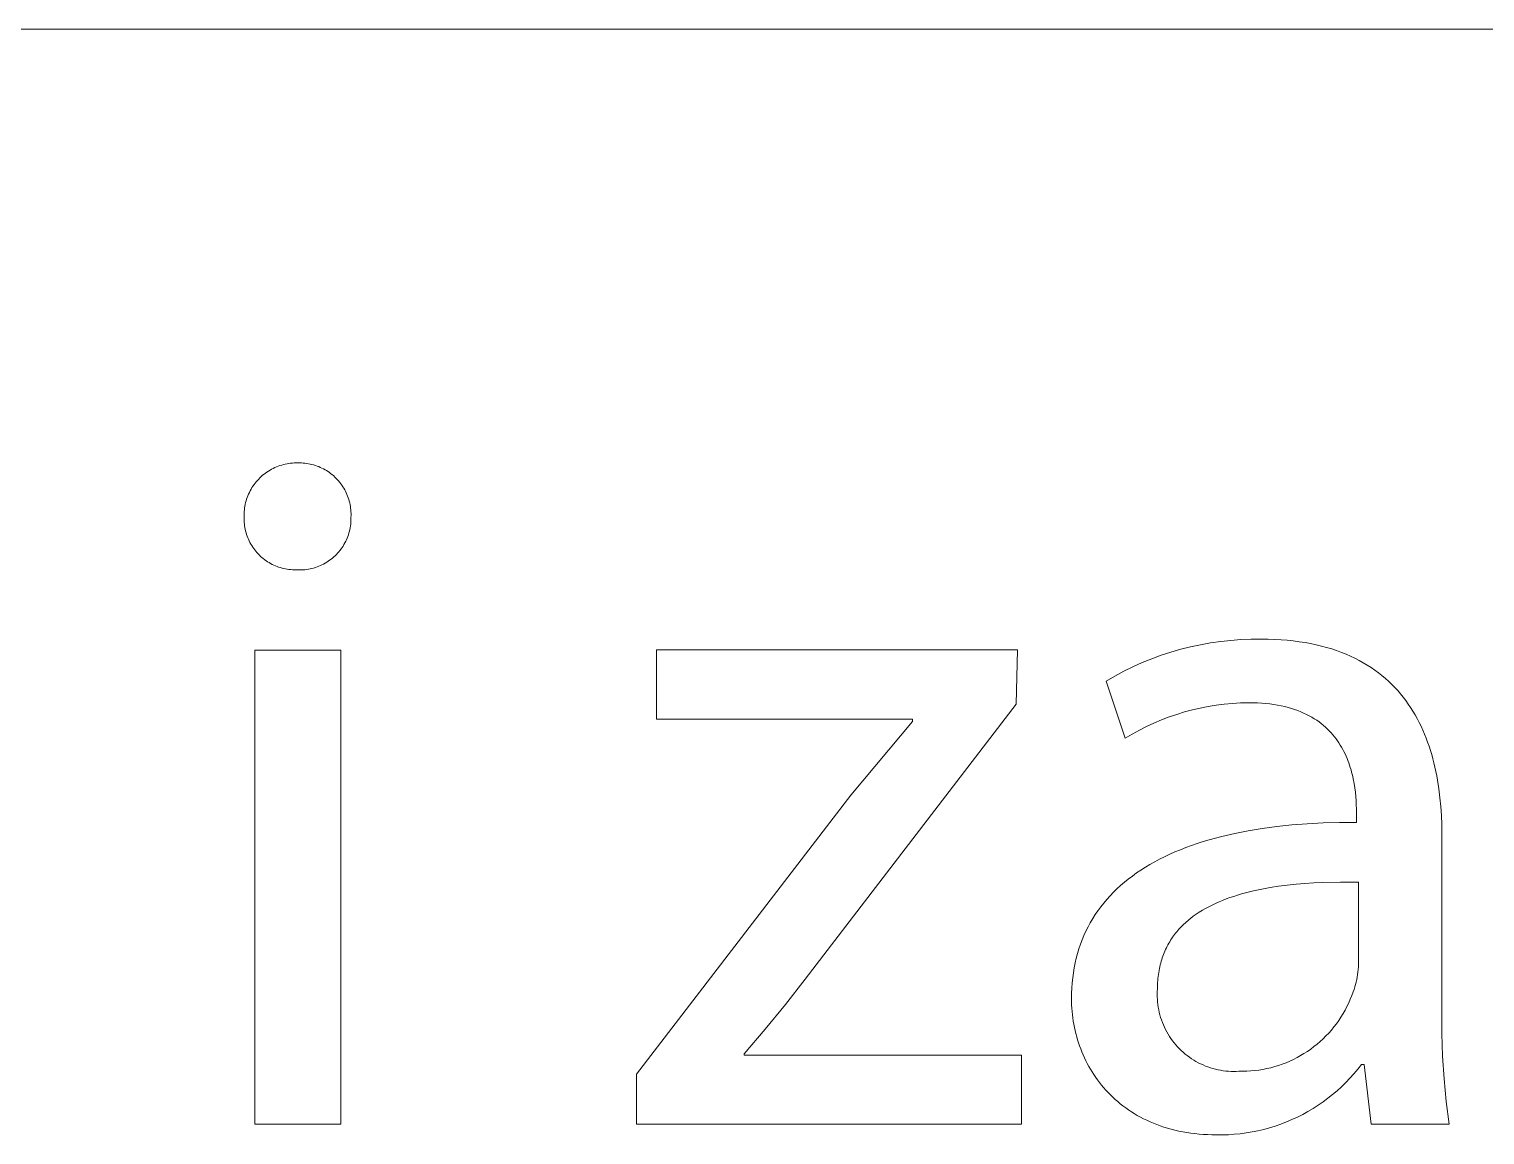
# Model space of a CAD drawing. Header units: millimetres. Extents: x -1519 to 3497, y -297 to 3208.
# Drawn here: x 2065.1 to 2139.7, y -213.3 to -156.6 of the extents above; entities that cross this region are included whole.
import ezdxf

# ---------------------------------------------------------------- set-up
doc = ezdxf.new("R2010")
doc.units = ezdxf.units.MM
doc.header["$MEASUREMENT"] = 0
doc.layers.add('Domyślny', color=7, linetype='Continuous', true_color=0x000000)

msp = doc.modelspace()

# ---------------------------------------------------------------- linework, layer by layer
at = {"layer": 'Domyślny', "color": 18, "lineweight": 15, "true_color": 0x000000}
for p, q in [((1601.477, -156.6), (3492.387, -156.6)), ((2077.358, -179.25), (2077.438, -179.201)), ((2077.438, -179.201), (2077.519, -179.156)), ((2077.519, -179.156), (2077.602, -179.113)), ((2077.602, -179.113), (2077.687, -179.073)), ((2077.687, -179.073), (2077.772, -179.036)), ((2077.772, -179.036), (2077.859, -179.003)), ((2077.859, -179.003), (2077.947, -178.972)), ((2077.947, -178.972), (2078.036, -178.944)), ((2078.036, -178.944), (2078.126, -178.92)), ((2078.126, -178.92), (2078.217, -178.898)), ((2078.217, -178.898), (2078.308, -178.88)), ((2078.308, -178.88), (2078.4, -178.865)), ((2078.4, -178.865), (2078.492, -178.853)), ((2078.492, -178.853), (2078.585, -178.844)), ((2078.585, -178.844), (2078.678, -178.839)), ((2078.678, -178.839), (2078.771, -178.836)), ((2078.771, -178.836), (2078.865, -178.838)), ((2078.865, -178.838), (2078.956, -178.836)), ((2078.956, -178.836), (2079.047, -178.838)), ((2079.047, -178.838), (2079.137, -178.843)), ((2079.137, -178.843), (2079.228, -178.851)), ((2079.228, -178.851), (2079.318, -178.863)), ((2079.318, -178.863), (2079.408, -178.877)), ((2079.408, -178.877), (2079.497, -178.894)), ((2079.497, -178.894), (2079.586, -178.915)), ((2079.586, -178.915), (2079.674, -178.938)), ((2079.674, -178.938), (2079.761, -178.965)), ((2079.761, -178.965), (2079.847, -178.994)), ((2079.847, -178.994), (2079.932, -179.027)), ((2079.932, -179.027), (2080.015, -179.062)), ((2080.015, -179.062), (2080.098, -179.1)), ((2080.098, -179.1), (2080.179, -179.141)), ((2080.179, -179.141), (2080.259, -179.185)), ((2080.259, -179.185), (2080.337, -179.232)), ((2076.562, -180.023), (2076.615, -179.947)), ((2076.615, -179.947), (2076.671, -179.872)), ((2076.671, -179.872), (2076.73, -179.8)), ((2076.73, -179.8), (2076.791, -179.729)), ((2076.791, -179.729), (2076.854, -179.661)), ((2076.854, -179.661), (2076.92, -179.595)), ((2076.92, -179.595), (2076.988, -179.531)), ((2076.988, -179.531), (2077.058, -179.47)), ((2077.058, -179.47), (2077.13, -179.411)), ((2077.13, -179.411), (2077.204, -179.354)), ((2077.204, -179.354), (2077.28, -179.301)), ((2077.28, -179.301), (2077.358, -179.25)), ((2080.337, -179.232), (2080.413, -179.281)), ((2080.413, -179.281), (2080.488, -179.333)), ((2080.488, -179.333), (2080.561, -179.387)), ((2080.561, -179.387), (2080.632, -179.444)), ((2080.632, -179.444), (2080.701, -179.503)), ((2080.701, -179.503), (2080.768, -179.564)), ((2080.768, -179.564), (2080.833, -179.628)), ((2080.833, -179.628), (2080.896, -179.694)), ((2080.896, -179.694), (2080.956, -179.762)), ((2080.956, -179.762), (2081.014, -179.832)), ((2081.014, -179.832), (2081.069, -179.904)), ((2081.069, -179.904), (2081.122, -179.978)), ((2076.21, -180.781), (2076.237, -180.692)), ((2076.237, -180.692), (2076.268, -180.604)), ((2076.268, -180.604), (2076.301, -180.517)), ((2076.301, -180.517), (2076.337, -180.431)), ((2076.337, -180.431), (2076.376, -180.346)), ((2076.376, -180.346), (2076.419, -180.263)), ((2076.419, -180.263), (2076.464, -180.182)), ((2076.464, -180.182), (2076.511, -180.102)), ((2076.511, -180.102), (2076.562, -180.023)), ((2081.122, -179.978), (2081.172, -180.054)), ((2081.172, -180.054), (2081.22, -180.131)), ((2081.22, -180.131), (2081.265, -180.21)), ((2081.265, -180.21), (2081.308, -180.291)), ((2081.308, -180.291), (2081.347, -180.373)), ((2081.347, -180.373), (2081.384, -180.456)), ((2081.384, -180.456), (2081.418, -180.54)), ((2081.418, -180.54), (2081.448, -180.626)), ((2081.448, -180.626), (2081.476, -180.712)), ((2076.107, -181.517), (2076.109, -181.424)), ((2076.109, -181.424), (2076.113, -181.331)), ((2076.113, -181.331), (2076.122, -181.238)), ((2076.122, -181.238), (2076.133, -181.146)), ((2076.133, -181.146), (2076.147, -181.053)), ((2076.147, -181.053), (2076.165, -180.962)), ((2076.165, -180.962), (2076.186, -180.871)), ((2076.186, -180.871), (2076.21, -180.781)), ((2081.476, -180.712), (2081.501, -180.8)), ((2081.501, -180.8), (2081.523, -180.888)), ((2081.523, -180.888), (2081.542, -180.977)), ((2081.542, -180.977), (2081.558, -181.067)), ((2081.558, -181.067), (2081.571, -181.157)), ((2081.571, -181.157), (2081.58, -181.247)), ((2081.58, -181.247), (2081.587, -181.338)), ((2081.587, -181.338), (2081.59, -181.429)), ((2081.59, -181.429), (2081.59, -181.519)), ((2076.109, -181.61), (2076.107, -181.517)), ((2076.107, -181.701), (2076.109, -181.61)), ((2076.109, -181.791), (2076.107, -181.701)), ((2076.114, -181.881), (2076.109, -181.791)), ((2076.122, -181.971), (2076.114, -181.881)), ((2076.133, -182.06), (2076.122, -181.971)), ((2076.147, -182.149), (2076.133, -182.06)), ((2076.164, -182.238), (2076.147, -182.149)), ((2081.546, -182.158), (2081.528, -182.248)), ((2081.561, -182.068), (2081.546, -182.158)), ((2081.573, -181.977), (2081.561, -182.068)), ((2081.581, -181.886), (2081.573, -181.977)), ((2081.586, -181.794), (2081.581, -181.886)), ((2081.588, -181.702), (2081.586, -181.794)), ((2081.59, -181.519), (2081.587, -181.61)), ((2081.587, -181.61), (2081.588, -181.702)), ((2076.184, -182.325), (2076.164, -182.238)), ((2076.207, -182.413), (2076.184, -182.325)), ((2076.234, -182.499), (2076.207, -182.413)), ((2076.263, -182.584), (2076.234, -182.499)), ((2076.295, -182.669), (2076.263, -182.584)), ((2076.33, -182.752), (2076.295, -182.669)), ((2076.368, -182.834), (2076.33, -182.752)), ((2076.408, -182.914), (2076.368, -182.834)), ((2076.451, -182.993), (2076.408, -182.914)), ((2081.274, -182.935), (2081.229, -183.015)), ((2081.316, -182.853), (2081.274, -182.935)), ((2081.356, -182.77), (2081.316, -182.853)), ((2081.392, -182.686), (2081.356, -182.77)), ((2081.425, -182.601), (2081.392, -182.686)), ((2081.455, -182.514), (2081.425, -182.601)), ((2081.483, -182.426), (2081.455, -182.514)), ((2081.507, -182.338), (2081.483, -182.426)), ((2081.528, -182.248), (2081.507, -182.338)), ((2076.497, -183.071), (2076.451, -182.993)), ((2076.546, -183.147), (2076.497, -183.071)), ((2076.597, -183.221), (2076.546, -183.147)), ((2076.651, -183.293), (2076.597, -183.221)), ((2076.707, -183.364), (2076.651, -183.293)), ((2076.766, -183.432), (2076.707, -183.364)), ((2076.827, -183.499), (2076.766, -183.432)), ((2076.89, -183.563), (2076.827, -183.499)), ((2076.955, -183.625), (2076.89, -183.563)), ((2077.023, -183.685), (2076.955, -183.625)), ((2080.709, -183.652), (2080.64, -183.712)), ((2080.777, -183.59), (2080.709, -183.652)), ((2080.842, -183.525), (2080.777, -183.59)), ((2080.905, -183.458), (2080.842, -183.525)), ((2080.965, -183.389), (2080.905, -183.458)), ((2081.023, -183.318), (2080.965, -183.389)), ((2081.079, -183.245), (2081.023, -183.318)), ((2081.132, -183.17), (2081.079, -183.245)), ((2081.182, -183.094), (2081.132, -183.17)), ((2081.229, -183.015), (2081.182, -183.094)), ((2077.092, -183.743), (2077.023, -183.685)), ((2077.163, -183.798), (2077.092, -183.743)), ((2077.237, -183.85), (2077.163, -183.798)), ((2077.312, -183.9), (2077.237, -183.85)), ((2077.388, -183.948), (2077.312, -183.9)), ((2077.467, -183.993), (2077.388, -183.948)), ((2077.546, -184.035), (2077.467, -183.993)), ((2077.628, -184.074), (2077.546, -184.035)), ((2077.71, -184.11), (2077.628, -184.074)), ((2077.794, -184.144), (2077.71, -184.11)), ((2077.878, -184.175), (2077.794, -184.144)), ((2077.964, -184.203), (2077.878, -184.175)), ((2078.051, -184.227), (2077.964, -184.203)), ((2078.138, -184.249), (2078.051, -184.227)), ((2078.227, -184.268), (2078.138, -184.249)), ((2078.315, -184.284), (2078.227, -184.268)), ((2078.405, -184.296), (2078.315, -184.284)), ((2078.494, -184.306), (2078.405, -184.296)), ((2078.584, -184.313), (2078.494, -184.306)), ((2078.674, -184.316), (2078.584, -184.313)), ((2078.764, -184.316), (2078.674, -184.316)), ((2078.856, -184.321), (2078.764, -184.316)), ((2078.948, -184.323), (2078.856, -184.321)), ((2079.04, -184.322), (2078.948, -184.323)), ((2079.131, -184.317), (2079.04, -184.322)), ((2079.223, -184.309), (2079.131, -184.317)), ((2079.314, -184.298), (2079.223, -184.309)), ((2079.405, -184.284), (2079.314, -184.298)), ((2079.495, -184.267), (2079.405, -184.284)), ((2079.584, -184.246), (2079.495, -184.267)), ((2079.673, -184.223), (2079.584, -184.246)), ((2079.761, -184.196), (2079.673, -184.223)), ((2079.848, -184.166), (2079.761, -184.196)), ((2079.933, -184.134), (2079.848, -184.166)), ((2080.018, -184.098), (2079.933, -184.134)), ((2080.101, -184.06), (2080.018, -184.098)), ((2080.183, -184.018), (2080.101, -184.06)), ((2080.263, -183.974), (2080.183, -184.018)), ((2080.342, -183.927), (2080.263, -183.974)), ((2080.419, -183.877), (2080.342, -183.927)), ((2080.495, -183.825), (2080.419, -183.877)), ((2080.568, -183.77), (2080.495, -183.825)), ((2080.64, -183.712), (2080.568, -183.77)), ((2124.655, -188.262), (2125.166, -188.152)), ((2125.166, -188.152), (2125.68, -188.06)), ((2125.68, -188.06), (2126.197, -187.986)), ((2126.197, -187.986), (2126.717, -187.93)), ((2126.717, -187.93), (2127.238, -187.892)), ((2127.238, -187.892), (2127.76, -187.873)), ((2127.76, -187.873), (2128.283, -187.871)), ((2128.283, -187.871), (2128.627, -187.875)), ((2128.627, -187.875), (2128.962, -187.886)), ((2128.962, -187.886), (2129.29, -187.904)), ((2129.29, -187.904), (2129.609, -187.929)), ((2129.609, -187.929), (2129.921, -187.961)), ((2129.921, -187.961), (2130.225, -188.001)), ((2130.225, -188.001), (2130.521, -188.046)), ((2130.521, -188.046), (2130.81, -188.099)), ((2130.81, -188.099), (2131.091, -188.158)), ((2131.091, -188.158), (2131.365, -188.223)), ((2076.66, -188.426), (2081.07, -188.426)), ((2076.66, -212.73), (2076.66, -188.426)), ((2081.07, -188.426), (2081.07, -212.73)), ((2097.251, -191.978), (2097.251, -188.421)), ((2097.251, -188.421), (2115.775, -188.421)), ((2115.775, -188.421), (2115.708, -191.193)), ((2122.175, -189.074), (2122.659, -188.877)), ((2122.659, -188.877), (2123.149, -188.698)), ((2123.149, -188.698), (2123.646, -188.535)), ((2123.646, -188.535), (2124.148, -188.39)), ((2124.148, -188.39), (2124.655, -188.262)), ((2131.365, -188.223), (2131.632, -188.294)), ((2131.632, -188.294), (2131.891, -188.372)), ((2131.891, -188.372), (2132.143, -188.455)), ((2132.143, -188.455), (2132.388, -188.545)), ((2132.388, -188.545), (2132.627, -188.64)), ((2132.627, -188.64), (2132.858, -188.741)), ((2132.858, -188.741), (2133.082, -188.847)), ((2133.082, -188.847), (2133.3, -188.959)), ((2120.767, -189.764), (2121.228, -189.518)), ((2121.228, -189.518), (2121.698, -189.288)), ((2121.698, -189.288), (2122.175, -189.074)), ((2133.3, -188.959), (2133.511, -189.076)), ((2133.511, -189.076), (2133.716, -189.198)), ((2133.716, -189.198), (2133.914, -189.325)), ((2133.914, -189.325), (2134.106, -189.457)), ((2134.106, -189.457), (2134.291, -189.593)), ((2134.291, -189.593), (2134.47, -189.735)), ((2120.315, -190.026), (2120.767, -189.764)), ((2121.301, -192.949), (2120.315, -190.026)), ((2134.47, -189.735), (2134.643, -189.881)), ((2134.643, -189.881), (2134.81, -190.031)), ((2134.81, -190.031), (2134.972, -190.186)), ((2134.972, -190.186), (2135.127, -190.345)), ((2135.127, -190.345), (2135.276, -190.508)), ((2127.215, -191.138), (2126.799, -191.162)), ((2127.632, -191.128), (2127.215, -191.138)), ((2127.862, -191.131), (2127.632, -191.128)), ((2128.085, -191.139), (2127.862, -191.131)), ((2128.303, -191.152), (2128.085, -191.139)), ((2135.276, -190.508), (2135.42, -190.675)), ((2135.42, -190.675), (2135.558, -190.845)), ((2135.558, -190.845), (2135.691, -191.02)), ((2135.691, -191.02), (2135.818, -191.198)), ((2115.708, -191.193), (2104.884, -205.291)), ((2123.548, -191.859), (2123.158, -192.008)), ((2123.942, -191.724), (2123.548, -191.859)), ((2124.341, -191.602), (2123.942, -191.724)), ((2124.743, -191.493), (2124.341, -191.602)), ((2125.149, -191.399), (2124.743, -191.493)), ((2125.558, -191.318), (2125.149, -191.399)), ((2125.97, -191.252), (2125.558, -191.318)), ((2126.383, -191.2), (2125.97, -191.252)), ((2126.799, -191.162), (2126.383, -191.2)), ((2128.514, -191.169), (2128.303, -191.152)), ((2128.719, -191.192), (2128.514, -191.169)), ((2128.918, -191.219), (2128.719, -191.192)), ((2129.111, -191.251), (2128.918, -191.219)), ((2129.298, -191.288), (2129.111, -191.251)), ((2129.48, -191.329), (2129.298, -191.288)), ((2129.655, -191.374), (2129.48, -191.329)), ((2129.826, -191.423), (2129.655, -191.374)), ((2129.99, -191.476), (2129.826, -191.423)), ((2130.149, -191.533), (2129.99, -191.476)), ((2130.303, -191.594), (2130.149, -191.533)), ((2130.452, -191.658), (2130.303, -191.594)), ((2130.595, -191.726), (2130.452, -191.658)), ((2130.734, -191.797), (2130.595, -191.726)), ((2130.867, -191.872), (2130.734, -191.797)), ((2130.996, -191.949), (2130.867, -191.872)), ((2135.818, -191.198), (2135.94, -191.379)), ((2135.94, -191.379), (2136.057, -191.564)), ((2136.057, -191.564), (2136.169, -191.752)), ((2136.169, -191.752), (2136.275, -191.943)), ((2110.397, -191.978), (2097.251, -191.978)), ((2107.223, -195.87), (2110.397, -192.095)), ((2110.397, -192.095), (2110.397, -191.978)), ((2122.024, -192.535), (2121.659, -192.736)), ((2122.396, -192.346), (2122.024, -192.535)), ((2122.774, -192.171), (2122.396, -192.346)), ((2123.158, -192.008), (2122.774, -192.171)), ((2131.12, -192.03), (2130.996, -191.949)), ((2131.239, -192.114), (2131.12, -192.03)), ((2131.353, -192.2), (2131.239, -192.114)), ((2131.463, -192.289), (2131.353, -192.2)), ((2131.568, -192.381), (2131.463, -192.289)), ((2131.67, -192.475), (2131.568, -192.381)), ((2131.766, -192.571), (2131.67, -192.475)), ((2131.859, -192.67), (2131.766, -192.571)), ((2136.275, -191.943), (2136.376, -192.137)), ((2136.376, -192.137), (2136.473, -192.333)), ((2136.473, -192.333), (2136.564, -192.533)), ((2136.564, -192.533), (2136.651, -192.735)), ((2121.659, -192.736), (2121.301, -192.949)), ((2131.948, -192.77), (2131.859, -192.67)), ((2132.032, -192.873), (2131.948, -192.77)), ((2132.113, -192.977), (2132.032, -192.873)), ((2132.19, -193.083), (2132.113, -192.977)), ((2132.263, -193.191), (2132.19, -193.083)), ((2132.332, -193.3), (2132.263, -193.191)), ((2132.398, -193.411), (2132.332, -193.3)), ((2136.651, -192.735), (2136.734, -192.94)), ((2136.734, -192.94), (2136.811, -193.147)), ((2136.811, -193.147), (2136.884, -193.356)), ((2136.884, -193.356), (2136.953, -193.568)), ((2132.46, -193.523), (2132.398, -193.411)), ((2132.52, -193.635), (2132.46, -193.523)), ((2132.575, -193.749), (2132.52, -193.635)), ((2132.628, -193.864), (2132.575, -193.749)), ((2132.677, -193.979), (2132.628, -193.864)), ((2132.724, -194.095), (2132.677, -193.979)), ((2132.767, -194.212), (2132.724, -194.095)), ((2136.953, -193.568), (2137.018, -193.781)), ((2137.018, -193.781), (2137.078, -193.996)), ((2137.078, -193.996), (2137.134, -194.213)), ((2132.808, -194.329), (2132.767, -194.212)), ((2132.846, -194.446), (2132.808, -194.329)), ((2132.881, -194.564), (2132.846, -194.446)), ((2132.913, -194.681), (2132.881, -194.564)), ((2132.944, -194.798), (2132.913, -194.681)), ((2132.971, -194.915), (2132.944, -194.798)), ((2137.134, -194.213), (2137.186, -194.432)), ((2137.186, -194.432), (2137.234, -194.652)), ((2137.234, -194.652), (2137.278, -194.874)), ((2137.278, -194.874), (2137.319, -195.097)), ((2132.997, -195.032), (2132.971, -194.915)), ((2133.041, -195.264), (2132.997, -195.032)), ((2133.077, -195.494), (2133.041, -195.264)), ((2133.105, -195.719), (2133.077, -195.494)), ((2137.319, -195.097), (2137.388, -195.546)), ((2137.388, -195.546), (2137.444, -195.998)), ((2096.232, -210.169), (2107.223, -195.87)), ((2133.127, -195.94), (2133.105, -195.719)), ((2133.143, -196.155), (2133.127, -195.94)), ((2133.153, -196.364), (2133.143, -196.155)), ((2133.159, -196.565), (2133.153, -196.364)), ((2137.444, -195.998), (2137.485, -196.454)), ((2133.161, -196.757), (2133.159, -196.565)), ((2133.161, -197.259), (2133.161, -196.757)), ((2137.485, -196.454), (2137.515, -196.911)), ((2137.515, -196.911), (2137.531, -197.369)), ((2126.251, -197.979), (2126.916, -197.825)), ((2126.916, -197.825), (2127.608, -197.689)), ((2127.608, -197.689), (2128.326, -197.571)), ((2128.326, -197.571), (2129.069, -197.472)), ((2129.069, -197.472), (2129.837, -197.392)), ((2129.837, -197.392), (2130.631, -197.33)), ((2130.631, -197.33), (2131.449, -197.287)), ((2131.449, -197.287), (2132.293, -197.263)), ((2132.293, -197.263), (2133.161, -197.259)), ((2137.531, -197.369), (2137.537, -197.826)), ((2137.537, -197.826), (2137.537, -206.913)), ((2124.127, -198.661), (2124.411, -198.55)), ((2124.411, -198.55), (2124.701, -198.444)), ((2124.701, -198.444), (2124.997, -198.342)), ((2124.997, -198.342), (2125.301, -198.244)), ((2125.301, -198.244), (2125.611, -198.151)), ((2125.611, -198.151), (2125.927, -198.063)), ((2125.927, -198.063), (2126.251, -197.979)), ((2122.568, -199.418), (2122.811, -199.281)), ((2122.811, -199.281), (2123.061, -199.148)), ((2123.061, -199.148), (2123.317, -199.02)), ((2123.317, -199.02), (2123.58, -198.896)), ((2123.58, -198.896), (2123.85, -198.776)), ((2123.85, -198.776), (2124.127, -198.661)), ((2121.457, -200.169), (2121.666, -200.01)), ((2121.666, -200.01), (2121.881, -199.855)), ((2121.881, -199.855), (2122.103, -199.705)), ((2122.103, -199.705), (2122.332, -199.559)), ((2122.332, -199.559), (2122.568, -199.418)), ((2120.521, -201.026), (2120.694, -200.846)), ((2120.694, -200.846), (2120.874, -200.671)), ((2120.874, -200.671), (2121.062, -200.499)), ((2121.062, -200.499), (2121.256, -200.332)), ((2121.256, -200.332), (2121.457, -200.169)), ((2127.878, -200.774), (2127.466, -200.876)), ((2128.301, -200.684), (2127.878, -200.774)), ((2128.731, -200.606), (2128.301, -200.684)), ((2129.169, -200.538), (2128.731, -200.606)), ((2129.614, -200.481), (2129.169, -200.538)), ((2130.063, -200.433), (2129.614, -200.481)), ((2130.517, -200.395), (2130.063, -200.433)), ((2130.974, -200.366), (2130.517, -200.395)), ((2131.432, -200.345), (2130.974, -200.366)), ((2132.35, -200.325), (2131.432, -200.345)), ((2133.261, -200.332), (2132.35, -200.325)), ((2133.261, -204.541), (2133.261, -200.332)), ((2119.899, -201.788), (2120.044, -201.591)), ((2120.044, -201.591), (2120.196, -201.399)), ((2120.196, -201.399), (2120.355, -201.21)), ((2120.355, -201.21), (2120.521, -201.026)), ((2125.587, -201.584), (2125.42, -201.675)), ((2125.759, -201.497), (2125.587, -201.584)), ((2125.935, -201.414), (2125.759, -201.497)), ((2126.114, -201.335), (2125.935, -201.414)), ((2126.297, -201.259), (2126.114, -201.335)), ((2126.484, -201.187), (2126.297, -201.259)), ((2126.674, -201.118), (2126.484, -201.187)), ((2126.868, -201.053), (2126.674, -201.118)), ((2127.064, -200.991), (2126.868, -201.053)), ((2127.264, -200.932), (2127.064, -200.991)), ((2127.466, -200.876), (2127.264, -200.932)), ((2119.508, -202.403), (2119.631, -202.194)), ((2119.631, -202.194), (2119.762, -201.989)), ((2119.762, -201.989), (2119.899, -201.788)), ((2124.508, -202.301), (2124.439, -202.36)), ((2124.577, -202.243), (2124.508, -202.301)), ((2124.648, -202.186), (2124.577, -202.243)), ((2124.793, -202.076), (2124.648, -202.186)), ((2124.943, -201.969), (2124.793, -202.076)), ((2125.097, -201.867), (2124.943, -201.969)), ((2125.256, -201.769), (2125.097, -201.867)), ((2125.42, -201.675), (2125.256, -201.769)), ((2119.089, -203.28), (2119.183, -203.055)), ((2119.183, -203.055), (2119.284, -202.833)), ((2119.284, -202.833), (2119.393, -202.616)), ((2119.393, -202.616), (2119.508, -202.403)), ((2123.778, -203.081), (2123.727, -203.153)), ((2123.832, -203.009), (2123.778, -203.081)), ((2123.886, -202.939), (2123.832, -203.009)), ((2123.942, -202.871), (2123.886, -202.939)), ((2123.999, -202.803), (2123.942, -202.871)), ((2124.058, -202.736), (2123.999, -202.803)), ((2124.118, -202.671), (2124.058, -202.736)), ((2124.18, -202.606), (2124.118, -202.671)), ((2124.243, -202.543), (2124.18, -202.606)), ((2124.307, -202.481), (2124.243, -202.543)), ((2124.373, -202.42), (2124.307, -202.481)), ((2124.439, -202.36), (2124.373, -202.42)), ((2118.852, -203.98), (2118.924, -203.743)), ((2118.924, -203.743), (2119.003, -203.509)), ((2119.003, -203.509), (2119.089, -203.28)), ((2123.37, -203.775), (2123.332, -203.858)), ((2123.409, -203.693), (2123.37, -203.775)), ((2123.45, -203.612), (2123.409, -203.693)), ((2123.492, -203.532), (2123.45, -203.612)), ((2123.536, -203.454), (2123.492, -203.532)), ((2123.581, -203.377), (2123.536, -203.454)), ((2123.628, -203.301), (2123.581, -203.377)), ((2123.677, -203.226), (2123.628, -203.301)), ((2123.727, -203.153), (2123.677, -203.226)), ((2118.682, -204.716), (2118.731, -204.467)), ((2118.731, -204.467), (2118.788, -204.222)), ((2118.788, -204.222), (2118.852, -203.98)), ((2123.094, -204.569), (2123.072, -204.663)), ((2123.118, -204.475), (2123.094, -204.569)), ((2123.143, -204.383), (2123.118, -204.475)), ((2123.17, -204.292), (2123.143, -204.383)), ((2123.199, -204.203), (2123.17, -204.292)), ((2123.23, -204.115), (2123.199, -204.203)), ((2123.262, -204.028), (2123.23, -204.115)), ((2123.297, -203.942), (2123.262, -204.028)), ((2123.332, -203.858), (2123.297, -203.942)), ((2133.257, -204.672), (2133.261, -204.541)), ((2104.884, -205.291), (2103.876, -206.593)), ((2118.579, -205.488), (2118.606, -205.227)), ((2118.606, -205.227), (2118.64, -204.97)), ((2118.64, -204.97), (2118.682, -204.716)), ((2122.979, -205.26), (2122.97, -205.364)), ((2122.99, -205.157), (2122.979, -205.26)), ((2123.003, -205.056), (2122.99, -205.157)), ((2123.017, -204.956), (2123.003, -205.056)), ((2123.034, -204.857), (2123.017, -204.956)), ((2123.052, -204.759), (2123.034, -204.857)), ((2123.072, -204.663), (2123.052, -204.759)), ((2133.148, -205.446), (2133.176, -205.319)), ((2133.176, -205.319), (2133.2, -205.191)), ((2133.2, -205.191), (2133.221, -205.062)), ((2133.221, -205.062), (2133.237, -204.932)), ((2133.237, -204.932), (2133.249, -204.802)), ((2133.249, -204.802), (2133.257, -204.672)), ((2118.545, -206.295), (2118.549, -206.022)), ((2118.549, -206.022), (2118.56, -205.753)), ((2118.56, -205.753), (2118.579, -205.488)), ((2122.946, -205.929), (2122.943, -206.063)), ((2122.943, -206.063), (2122.944, -206.198)), ((2122.955, -205.794), (2122.946, -205.929)), ((2122.956, -205.685), (2122.955, -205.794)), ((2122.958, -205.576), (2122.956, -205.685)), ((2122.963, -205.469), (2122.958, -205.576)), ((2122.97, -205.364), (2122.963, -205.469)), ((2132.923, -206.139), (2132.994, -205.945)), ((2132.994, -205.945), (2133.038, -205.822)), ((2133.038, -205.822), (2133.078, -205.698)), ((2133.078, -205.698), (2133.115, -205.572)), ((2133.115, -205.572), (2133.148, -205.446)), ((2103.876, -206.593), (2102.834, -207.868)), ((2118.547, -206.46), (2118.545, -206.295)), ((2118.552, -206.625), (2118.547, -206.46)), ((2118.561, -206.79), (2118.552, -206.625)), ((2118.574, -206.955), (2118.561, -206.79)), ((2122.944, -206.198), (2122.949, -206.333)), ((2122.949, -206.333), (2122.96, -206.467)), ((2122.96, -206.467), (2122.975, -206.601)), ((2122.975, -206.601), (2122.994, -206.734)), ((2122.994, -206.734), (2123.018, -206.867)), ((2132.576, -206.887), (2132.672, -206.705)), ((2132.672, -206.705), (2132.762, -206.519)), ((2132.762, -206.519), (2132.846, -206.33)), ((2132.846, -206.33), (2132.923, -206.139)), ((2118.591, -207.119), (2118.574, -206.955)), ((2118.611, -207.282), (2118.591, -207.119)), ((2118.635, -207.445), (2118.611, -207.282)), ((2118.663, -207.607), (2118.635, -207.445)), ((2123.018, -206.867), (2123.047, -206.999)), ((2123.047, -206.999), (2123.08, -207.129)), ((2123.08, -207.129), (2123.117, -207.259)), ((2123.117, -207.259), (2123.159, -207.387)), ((2123.159, -207.387), (2123.205, -207.513)), ((2123.205, -207.513), (2123.256, -207.638)), ((2132.13, -207.581), (2132.25, -207.414)), ((2132.25, -207.414), (2132.365, -207.242)), ((2132.365, -207.242), (2132.473, -207.066)), ((2132.473, -207.066), (2132.576, -206.887)), ((2137.537, -206.913), (2137.539, -208.08)), ((2102.834, -207.868), (2101.761, -209.117)), ((2118.694, -207.769), (2118.663, -207.607)), ((2118.729, -207.93), (2118.694, -207.769)), ((2118.768, -208.09), (2118.729, -207.93)), ((2118.81, -208.248), (2118.768, -208.09)), ((2118.856, -208.406), (2118.81, -208.248)), ((2123.256, -207.638), (2123.311, -207.761)), ((2123.311, -207.761), (2123.37, -207.882)), ((2123.37, -207.882), (2123.433, -208.001)), ((2123.433, -208.001), (2123.5, -208.118)), ((2123.5, -208.118), (2123.571, -208.232)), ((2123.571, -208.232), (2123.646, -208.344)), ((2131.447, -208.354), (2131.594, -208.209)), ((2131.594, -208.209), (2131.736, -208.059)), ((2131.736, -208.059), (2131.873, -207.904)), ((2131.873, -207.904), (2132.004, -207.745)), ((2132.004, -207.745), (2132.13, -207.581)), ((2137.539, -208.08), (2137.578, -209.245)), ((2118.905, -208.563), (2118.856, -208.406)), ((2118.959, -208.719), (2118.905, -208.563)), ((2119.016, -208.873), (2118.959, -208.719)), ((2119.076, -209.026), (2119.016, -208.873)), ((2119.14, -209.178), (2119.076, -209.026)), ((2123.646, -208.344), (2123.725, -208.454)), ((2123.725, -208.454), (2123.808, -208.56)), ((2123.808, -208.56), (2123.894, -208.664)), ((2123.894, -208.664), (2123.984, -208.764)), ((2123.984, -208.764), (2124.077, -208.862)), ((2124.077, -208.862), (2124.173, -208.956)), ((2124.173, -208.956), (2124.272, -209.047)), ((2124.272, -209.047), (2124.375, -209.134)), ((2130.469, -209.11), (2130.643, -208.998)), ((2130.643, -208.998), (2130.812, -208.881)), ((2130.812, -208.881), (2130.977, -208.757)), ((2130.977, -208.757), (2131.139, -208.628)), ((2131.139, -208.628), (2131.295, -208.493)), ((2131.295, -208.493), (2131.447, -208.354)), ((2101.761, -209.117), (2101.761, -209.2)), ((2101.761, -209.2), (2115.976, -209.2)), ((2115.976, -209.2), (2115.976, -212.725)), ((2119.208, -209.328), (2119.14, -209.178)), ((2119.28, -209.477), (2119.208, -209.328)), ((2119.355, -209.623), (2119.28, -209.477)), ((2119.433, -209.769), (2119.355, -209.623)), ((2119.516, -209.912), (2119.433, -209.769)), ((2124.375, -209.134), (2124.48, -209.218)), ((2124.48, -209.218), (2124.589, -209.298)), ((2124.589, -209.298), (2124.7, -209.374)), ((2124.7, -209.374), (2124.813, -209.447)), ((2124.813, -209.447), (2124.929, -209.516)), ((2124.929, -209.516), (2125.048, -209.58)), ((2125.048, -209.58), (2125.168, -209.641)), ((2125.168, -209.641), (2125.29, -209.697)), ((2125.29, -209.697), (2125.415, -209.749)), ((2125.415, -209.749), (2125.541, -209.797)), ((2125.541, -209.797), (2125.668, -209.84)), ((2128.766, -209.836), (2128.966, -209.781)), ((2128.966, -209.781), (2129.163, -209.72)), ((2129.163, -209.72), (2129.358, -209.652)), ((2129.358, -209.652), (2129.55, -209.578)), ((2129.55, -209.578), (2129.74, -209.497)), ((2129.74, -209.497), (2129.927, -209.41)), ((2129.927, -209.41), (2130.111, -209.316)), ((2130.111, -209.316), (2130.292, -209.216)), ((2130.292, -209.216), (2130.469, -209.11)), ((2133.411, -209.67), (2133.223, -209.911)), ((2133.561, -209.67), (2133.411, -209.67)), ((2133.912, -212.726), (2133.561, -209.67)), ((2137.578, -209.245), (2137.655, -210.409)), ((2096.232, -212.725), (2096.232, -210.169)), ((2119.602, -210.053), (2119.516, -209.912)), ((2119.691, -210.193), (2119.602, -210.053)), ((2119.785, -210.33), (2119.691, -210.193)), ((2119.881, -210.466), (2119.785, -210.33)), ((2119.982, -210.599), (2119.881, -210.466)), ((2125.668, -209.84), (2125.797, -209.879)), ((2125.797, -209.879), (2125.927, -209.914)), ((2125.927, -209.914), (2126.059, -209.944)), ((2126.059, -209.944), (2126.191, -209.97)), ((2126.191, -209.97), (2126.324, -209.991)), ((2126.324, -209.991), (2126.458, -210.007)), ((2126.458, -210.007), (2126.592, -210.019)), ((2126.592, -210.019), (2126.726, -210.026)), ((2126.726, -210.026), (2126.861, -210.029)), ((2126.861, -210.029), (2126.996, -210.027)), ((2126.996, -210.027), (2127.13, -210.02)), ((2127.13, -210.02), (2127.337, -210.022)), ((2127.337, -210.022), (2127.543, -210.016)), ((2127.543, -210.016), (2127.749, -210.004)), ((2127.749, -210.004), (2127.955, -209.984)), ((2127.955, -209.984), (2128.159, -209.957)), ((2128.159, -209.957), (2128.363, -209.924)), ((2128.363, -209.924), (2128.566, -209.883)), ((2128.566, -209.883), (2128.766, -209.836)), ((2132.822, -210.374), (2132.61, -210.595)), ((2133.026, -210.146), (2132.822, -210.374)), ((2133.223, -209.911), (2133.026, -210.146)), ((2137.655, -210.409), (2137.769, -211.57)), ((2120.086, -210.73), (2119.982, -210.599)), ((2120.194, -210.858), (2120.086, -210.73)), ((2120.305, -210.985), (2120.194, -210.858)), ((2120.42, -211.108), (2120.305, -210.985)), ((2120.538, -211.229), (2120.42, -211.108)), ((2120.66, -211.348), (2120.538, -211.229)), ((2131.931, -211.214), (2131.691, -211.405)), ((2132.164, -211.016), (2131.931, -211.214)), ((2132.39, -210.809), (2132.164, -211.016)), ((2132.61, -210.595), (2132.39, -210.809)), ((2120.786, -211.463), (2120.66, -211.348)), ((2120.915, -211.576), (2120.786, -211.463)), ((2121.048, -211.686), (2120.915, -211.576)), ((2121.184, -211.793), (2121.048, -211.686)), ((2121.324, -211.897), (2121.184, -211.793)), ((2121.468, -211.998), (2121.324, -211.897)), ((2121.615, -212.095), (2121.468, -211.998)), ((2130.935, -211.927), (2130.671, -212.083)), ((2131.192, -211.761), (2130.935, -211.927)), ((2131.445, -211.587), (2131.192, -211.761)), ((2131.691, -211.405), (2131.445, -211.587)), ((2137.769, -211.57), (2137.921, -212.726)), ((2081.07, -212.73), (2076.66, -212.73)), ((2115.976, -212.725), (2096.232, -212.725)), ((2121.766, -212.19), (2121.615, -212.095)), ((2121.92, -212.281), (2121.766, -212.19)), ((2122.078, -212.368), (2121.92, -212.281)), ((2122.239, -212.452), (2122.078, -212.368)), ((2122.404, -212.532), (2122.239, -212.452)), ((2122.573, -212.609), (2122.404, -212.532)), ((2122.745, -212.682), (2122.573, -212.609)), ((2122.92, -212.751), (2122.745, -212.682)), ((2123.099, -212.817), (2122.92, -212.751)), ((2129.284, -212.728), (2128.994, -212.829)), ((2129.569, -212.618), (2129.284, -212.728)), ((2129.852, -212.498), (2129.569, -212.618)), ((2130.129, -212.369), (2129.852, -212.498)), ((2130.403, -212.231), (2130.129, -212.369)), ((2130.671, -212.083), (2130.403, -212.231)), ((2137.921, -212.726), (2133.912, -212.726)), ((2123.282, -212.878), (2123.099, -212.817)), ((2123.468, -212.935), (2123.282, -212.878)), ((2123.658, -212.988), (2123.468, -212.935)), ((2123.851, -213.037), (2123.658, -212.988)), ((2124.048, -213.082), (2123.851, -213.037)), ((2124.249, -213.122), (2124.048, -213.082)), ((2124.452, -213.158), (2124.249, -213.122)), ((2124.66, -213.189), (2124.452, -213.158)), ((2124.871, -213.216), (2124.66, -213.189)), ((2125.085, -213.238), (2124.871, -213.216)), ((2125.303, -213.255), (2125.085, -213.238)), ((2125.525, -213.268), (2125.303, -213.255)), ((2125.749, -213.275), (2125.525, -213.268)), ((2125.978, -213.278), (2125.749, -213.275)), ((2126.284, -213.279), (2125.978, -213.278)), ((2126.591, -213.27), (2126.284, -213.279)), ((2126.896, -213.25), (2126.591, -213.27)), ((2127.201, -213.221), (2126.896, -213.25)), ((2127.505, -213.181), (2127.201, -213.221)), ((2127.807, -213.13), (2127.505, -213.181)), ((2128.108, -213.07), (2127.807, -213.13)), ((2128.406, -213), (2128.108, -213.07)), ((2128.701, -212.919), (2128.406, -213)), ((2128.994, -212.829), (2128.701, -212.919))]:
    msp.add_line(p, q, dxfattribs=at)

doc.saveas('drawing.dxf')
